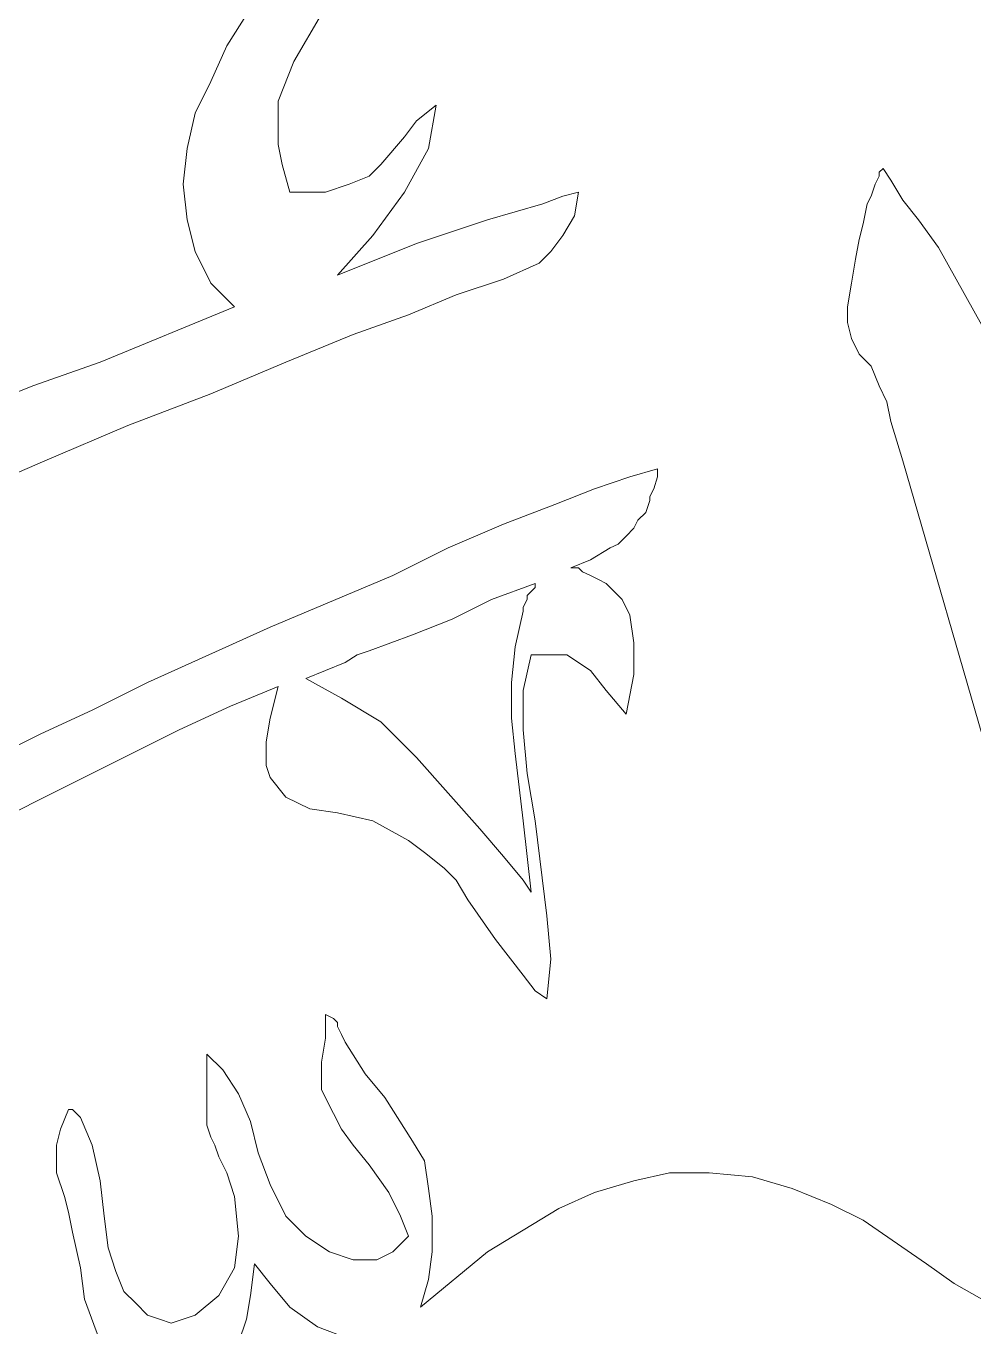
# Model space of a CAD drawing. Header units: centimetres. Extents: x -51 to 51, y -37 to 37.
# Drawn here: x -15.85 to -9.52, y -29.42 to -20.73 of the extents above; entities that cross this region are included whole.
import ezdxf

# ---------------------------------------------------------------- set-up
doc = ezdxf.new("R2010")
doc.units = ezdxf.units.CM
doc.header["$MEASUREMENT"] = 0
doc.layers.add('Layer 1', color=7, linetype='Continuous')

msp = doc.modelspace()

# ---------------------------------------------------------------- linework, layer by layer
at = {"layer": 'Layer 1', "lineweight": 9}
for points, knots in [([(-14.5133, -20.85831), (-14.5133, -20.85831), (-14.32825, -20.56751), (-14.32825, -20.56751), (-14.32825, -20.56751), (-14.32825, -20.56751), (-14.11676, -20.25027), (-14.11676, -20.25027), (-14.11676, -20.25027), (-14.11676, -20.25027), (-13.90527, -19.95947), (-13.90527, -19.95947), (-13.90527, -19.95947), (-13.90527, -19.95947), (-13.66734, -19.6951), (-13.66734, -19.6951)], [0, 0, 0, 0, 0.2, 0.2, 0.2, 0.2, 0.4, 0.4, 0.4, 0.4, 0.6, 0.6, 0.6, 0.6, 1, 1, 1, 1]), ([(-13.87883, -20.64682), (-13.87883, -20.64682), (-14.06388, -20.96405), (-14.06388, -20.96405), (-14.06388, -20.96405), (-14.06388, -20.96405), (-14.16963, -21.22842), (-14.16963, -21.22842), (-14.16963, -21.22842), (-14.16963, -21.22842), (-14.16963, -21.51922), (-14.16963, -21.51922), (-14.16963, -21.51922), (-14.16963, -21.51922), (-14.14319, -21.6514), (-14.14319, -21.6514), (-14.14319, -21.6514), (-14.14319, -21.6514), (-14.09032, -21.83646), (-14.09032, -21.83646)], [0, 0, 0, 0, 0.1666667, 0.1666667, 0.1666667, 0.1666667, 0.3333333, 0.3333333, 0.3333333, 0.3333333, 0.5, 0.5, 0.5, 0.5, 0.6666667, 0.6666667, 0.6666667, 0.6666667, 1, 1, 1, 1]), ([(-14.46043, -22.60311), (-14.46043, -22.60311), (-14.61905, -22.4445), (-14.61905, -22.4445), (-14.61905, -22.4445), (-14.61905, -22.4445), (-14.7248, -22.233), (-14.7248, -22.233), (-14.7248, -22.233), (-14.7248, -22.233), (-14.77767, -22.02151), (-14.77767, -22.02151), (-14.77767, -22.02151), (-14.77767, -22.02151), (-14.80411, -21.78358), (-14.80411, -21.78358), (-14.80411, -21.78358), (-14.80411, -21.78358), (-14.77767, -21.54566), (-14.77767, -21.54566), (-14.77767, -21.54566), (-14.77767, -21.54566), (-14.7248, -21.30773), (-14.7248, -21.30773), (-14.7248, -21.30773), (-14.7248, -21.30773), (-14.61905, -21.09624), (-14.61905, -21.09624), (-14.61905, -21.09624), (-14.61905, -21.09624), (-14.5133, -20.85831), (-14.5133, -20.85831)], [0, 0, 0, 0, 0.1111111, 0.1111111, 0.1111111, 0.1111111, 0.2222222, 0.2222222, 0.2222222, 0.2222222, 0.3333333, 0.3333333, 0.3333333, 0.3333333, 0.4444444, 0.4444444, 0.4444444, 0.4444444, 0.5555556, 0.5555556, 0.5555556, 0.5555556, 0.6666667, 0.6666667, 0.6666667, 0.6666667, 0.7777778, 0.7777778, 0.7777778, 0.7777778, 1, 1, 1, 1]), ([(-14.09032, -21.83646), (-14.09032, -21.83646), (-13.85239, -21.83646), (-13.85239, -21.83646), (-13.85239, -21.83646), (-13.85239, -21.83646), (-13.69377, -21.78358), (-13.69377, -21.78358), (-13.69377, -21.78358), (-13.69377, -21.78358), (-13.56159, -21.73071), (-13.56159, -21.73071), (-13.56159, -21.73071), (-13.56159, -21.73071), (-13.48228, -21.6514), (-13.48228, -21.6514), (-13.48228, -21.6514), (-13.48228, -21.6514), (-13.32366, -21.46635), (-13.32366, -21.46635), (-13.32366, -21.46635), (-13.32366, -21.46635), (-13.24435, -21.3606), (-13.24435, -21.3606), (-13.24435, -21.3606), (-13.24435, -21.3606), (-13.11217, -21.25485), (-13.11217, -21.25485)], [0, 0, 0, 0, 0.125, 0.125, 0.125, 0.125, 0.25, 0.25, 0.25, 0.25, 0.375, 0.375, 0.375, 0.375, 0.5, 0.5, 0.5, 0.5, 0.625, 0.625, 0.625, 0.625, 0.75, 0.75, 0.75, 0.75, 1, 1, 1, 1]), ([(-13.11217, -21.25485), (-13.11217, -21.25485), (-13.16504, -21.54566), (-13.16504, -21.54566), (-13.16504, -21.54566), (-13.16504, -21.54566), (-13.32366, -21.83646), (-13.32366, -21.83646), (-13.32366, -21.83646), (-13.32366, -21.83646), (-13.53516, -22.12726), (-13.53516, -22.12726), (-13.53516, -22.12726), (-13.53516, -22.12726), (-13.77308, -22.39162), (-13.77308, -22.39162)], [0, 0, 0, 0, 0.2, 0.2, 0.2, 0.2, 0.4, 0.4, 0.4, 0.4, 0.6, 0.6, 0.6, 0.6, 1, 1, 1, 1]), ([(-10.17772, -21.78358), (-10.17772, -21.78358), (-10.15129, -21.73071), (-10.15129, -21.73071), (-10.15129, -21.73071), (-10.15129, -21.73071), (-10.15129, -21.73071), (-10.15129, -21.73071), (-10.15129, -21.73071), (-10.15129, -21.73071), (-10.15129, -21.70427), (-10.15129, -21.70427), (-10.15129, -21.70427), (-10.15129, -21.70427), (-10.12485, -21.67784), (-10.12485, -21.67784)], [0, 0, 0, 0, 0.2, 0.2, 0.2, 0.2, 0.4, 0.4, 0.4, 0.4, 0.6, 0.6, 0.6, 0.6, 1, 1, 1, 1]), ([(-10.12485, -21.67784), (-10.12485, -21.67784), (-10.07198, -21.75715), (-10.07198, -21.75715), (-10.07198, -21.75715), (-10.07198, -21.75715), (-9.99267, -21.88933), (-9.99267, -21.88933), (-9.99267, -21.88933), (-9.99267, -21.88933), (-9.88692, -22.02151), (-9.88692, -22.02151), (-9.88692, -22.02151), (-9.88692, -22.02151), (-9.75474, -22.20657), (-9.75474, -22.20657), (-9.75474, -22.20657), (-9.75474, -22.20657), (-9.51681, -22.62955), (-9.51681, -22.62955), (-9.51681, -22.62955), (-9.51681, -22.62955), (-9.25245, -23.10541), (-9.25245, -23.10541), (-9.25245, -23.10541), (-9.25245, -23.10541), (-9.01452, -23.58126), (-9.01452, -23.58126), (-9.01452, -23.58126), (-9.01452, -23.58126), (-8.80302, -24.00425), (-8.80302, -24.00425), (-8.80302, -24.00425), (-8.80302, -24.00425), (-8.72372, -24.1893), (-8.72372, -24.1893), (-8.72372, -24.1893), (-8.72372, -24.1893), (-8.67084, -24.34792), (-8.67084, -24.34792), (-8.67084, -24.34792), (-8.67084, -24.34792), (-8.67084, -24.4801), (-8.67084, -24.4801), (-8.67084, -24.4801), (-8.67084, -24.4801), (-8.67084, -24.55941), (-8.67084, -24.55941)], [0, 0, 0, 0, 0.0769231, 0.0769231, 0.0769231, 0.0769231, 0.1538462, 0.1538462, 0.1538462, 0.1538462, 0.2307692, 0.2307692, 0.2307692, 0.2307692, 0.3076923, 0.3076923, 0.3076923, 0.3076923, 0.3846154, 0.3846154, 0.3846154, 0.3846154, 0.4615385, 0.4615385, 0.4615385, 0.4615385, 0.5384615, 0.5384615, 0.5384615, 0.5384615, 0.6153846, 0.6153846, 0.6153846, 0.6153846, 0.6923077, 0.6923077, 0.6923077, 0.6923077, 0.7692308, 0.7692308, 0.7692308, 0.7692308, 0.8461538, 0.8461538, 0.8461538, 0.8461538, 1, 1, 1, 1]), ([(-10.23059, -21.91577), (-10.23059, -21.91577), (-10.20416, -21.86289), (-10.20416, -21.86289), (-10.20416, -21.86289), (-10.20416, -21.86289), (-10.17772, -21.78358), (-10.17772, -21.78358)], [0, 0, 0, 0, 0.3333333, 0.3333333, 0.3333333, 0.3333333, 1, 1, 1, 1]), ([(-13.77308, -22.39162), (-13.77308, -22.39162), (-13.24435, -22.18013), (-13.24435, -22.18013), (-13.24435, -22.18013), (-13.24435, -22.18013), (-12.7685, -22.02151), (-12.7685, -22.02151), (-12.7685, -22.02151), (-12.7685, -22.02151), (-12.58344, -21.96864), (-12.58344, -21.96864), (-12.58344, -21.96864), (-12.58344, -21.96864), (-12.39839, -21.91577), (-12.39839, -21.91577), (-12.39839, -21.91577), (-12.39839, -21.91577), (-12.2662, -21.86289), (-12.2662, -21.86289), (-12.2662, -21.86289), (-12.2662, -21.86289), (-12.16046, -21.83646), (-12.16046, -21.83646)], [0, 0, 0, 0, 0.1428571, 0.1428571, 0.1428571, 0.1428571, 0.2857143, 0.2857143, 0.2857143, 0.2857143, 0.4285714, 0.4285714, 0.4285714, 0.4285714, 0.5714286, 0.5714286, 0.5714286, 0.5714286, 0.7142857, 0.7142857, 0.7142857, 0.7142857, 1, 1, 1, 1]), ([(-12.16046, -21.83646), (-12.16046, -21.83646), (-12.18689, -21.99508), (-12.18689, -21.99508), (-12.18689, -21.99508), (-12.18689, -21.99508), (-12.2662, -22.12726), (-12.2662, -22.12726), (-12.2662, -22.12726), (-12.2662, -22.12726), (-12.34551, -22.233), (-12.34551, -22.233), (-12.34551, -22.233), (-12.34551, -22.233), (-12.42482, -22.31231), (-12.42482, -22.31231), (-12.42482, -22.31231), (-12.42482, -22.31231), (-12.66275, -22.41806), (-12.66275, -22.41806), (-12.66275, -22.41806), (-12.66275, -22.41806), (-12.97999, -22.52381), (-12.97999, -22.52381)], [0, 0, 0, 0, 0.1428571, 0.1428571, 0.1428571, 0.1428571, 0.2857143, 0.2857143, 0.2857143, 0.2857143, 0.4285714, 0.4285714, 0.4285714, 0.4285714, 0.5714286, 0.5714286, 0.5714286, 0.5714286, 0.7142857, 0.7142857, 0.7142857, 0.7142857, 1, 1, 1, 1]), ([(-10.28347, -22.15369), (-10.28347, -22.15369), (-10.25703, -22.04795), (-10.25703, -22.04795), (-10.25703, -22.04795), (-10.25703, -22.04795), (-10.23059, -21.91577), (-10.23059, -21.91577)], [0, 0, 0, 0, 0.3333333, 0.3333333, 0.3333333, 0.3333333, 1, 1, 1, 1]), ([(-10.36278, -22.70886), (-10.36278, -22.70886), (-10.36278, -22.65599), (-10.36278, -22.65599), (-10.36278, -22.65599), (-10.36278, -22.65599), (-10.36278, -22.60311), (-10.36278, -22.60311), (-10.36278, -22.60311), (-10.36278, -22.60311), (-10.33634, -22.4445), (-10.33634, -22.4445), (-10.33634, -22.4445), (-10.33634, -22.4445), (-10.3099, -22.28588), (-10.3099, -22.28588), (-10.3099, -22.28588), (-10.3099, -22.28588), (-10.28347, -22.15369), (-10.28347, -22.15369)], [0, 0, 0, 0, 0.1666667, 0.1666667, 0.1666667, 0.1666667, 0.3333333, 0.3333333, 0.3333333, 0.3333333, 0.5, 0.5, 0.5, 0.5, 0.6666667, 0.6666667, 0.6666667, 0.6666667, 1, 1, 1, 1]), ([(-12.97999, -22.52381), (-12.97999, -22.52381), (-13.29723, -22.65599), (-13.29723, -22.65599), (-13.29723, -22.65599), (-13.29723, -22.65599), (-13.66734, -22.78817), (-13.66734, -22.78817), (-13.66734, -22.78817), (-13.66734, -22.78817), (-14.11676, -22.97323), (-14.11676, -22.97323), (-14.11676, -22.97323), (-14.11676, -22.97323), (-14.61905, -23.18472), (-14.61905, -23.18472), (-14.61905, -23.18472), (-14.61905, -23.18472), (-15.17422, -23.39621), (-15.17422, -23.39621), (-15.17422, -23.39621), (-15.17422, -23.39621), (-15.72938, -23.63414), (-15.72938, -23.63414), (-15.72938, -23.63414), (-15.72938, -23.63414), (-16.89259, -24.13643), (-16.89259, -24.13643), (-16.89259, -24.13643), (-16.89259, -24.13643), (-17.44775, -24.37436), (-17.44775, -24.37436), (-17.44775, -24.37436), (-17.44775, -24.37436), (-18.00292, -24.63872), (-18.00292, -24.63872), (-18.00292, -24.63872), (-18.00292, -24.63872), (-18.50521, -24.87665), (-18.50521, -24.87665), (-18.50521, -24.87665), (-18.50521, -24.87665), (-18.95463, -25.14102), (-18.95463, -25.14102), (-18.95463, -25.14102), (-18.95463, -25.14102), (-19.32474, -25.37895), (-19.32474, -25.37895), (-19.32474, -25.37895), (-19.32474, -25.37895), (-19.64198, -25.59044), (-19.64198, -25.59044), (-19.64198, -25.59044), (-19.64198, -25.59044), (-19.85347, -25.77549), (-19.85347, -25.77549), (-19.85347, -25.77549), (-19.85347, -25.77549), (-19.93278, -25.88124), (-19.93278, -25.88124), (-19.93278, -25.88124), (-19.93278, -25.88124), (-19.98566, -25.96055), (-19.98566, -25.96055)], [0, 0, 0, 0, 0.0588235, 0.0588235, 0.0588235, 0.0588235, 0.1176471, 0.1176471, 0.1176471, 0.1176471, 0.1764706, 0.1764706, 0.1764706, 0.1764706, 0.2352941, 0.2352941, 0.2352941, 0.2352941, 0.2941176, 0.2941176, 0.2941176, 0.2941176, 0.3529412, 0.3529412, 0.3529412, 0.3529412, 0.4117647, 0.4117647, 0.4117647, 0.4117647, 0.4705882, 0.4705882, 0.4705882, 0.4705882, 0.5294118, 0.5294118, 0.5294118, 0.5294118, 0.5882353, 0.5882353, 0.5882353, 0.5882353, 0.6470588, 0.6470588, 0.6470588, 0.6470588, 0.7058824, 0.7058824, 0.7058824, 0.7058824, 0.7647059, 0.7647059, 0.7647059, 0.7647059, 0.8235294, 0.8235294, 0.8235294, 0.8235294, 0.8823529, 0.8823529, 0.8823529, 0.8823529, 1, 1, 1, 1]), ([(-17.2627, -23.73988), (-17.2627, -23.73988), (-17.10408, -23.66057), (-17.10408, -23.66057), (-17.10408, -23.66057), (-17.10408, -23.66057), (-16.86615, -23.58126), (-16.86615, -23.58126), (-16.86615, -23.58126), (-16.86615, -23.58126), (-16.57535, -23.44908), (-16.57535, -23.44908), (-16.57535, -23.44908), (-16.57535, -23.44908), (-16.20524, -23.29046), (-16.20524, -23.29046), (-16.20524, -23.29046), (-16.20524, -23.29046), (-15.80869, -23.13184), (-15.80869, -23.13184), (-15.80869, -23.13184), (-15.80869, -23.13184), (-15.35927, -22.97323), (-15.35927, -22.97323), (-15.35927, -22.97323), (-15.35927, -22.97323), (-14.46043, -22.60311), (-14.46043, -22.60311)], [0, 0, 0, 0, 0.125, 0.125, 0.125, 0.125, 0.25, 0.25, 0.25, 0.25, 0.375, 0.375, 0.375, 0.375, 0.5, 0.5, 0.5, 0.5, 0.625, 0.625, 0.625, 0.625, 0.75, 0.75, 0.75, 0.75, 1, 1, 1, 1]), ([(-10.15129, -23.13184), (-10.15129, -23.13184), (-10.20416, -22.99966), (-10.20416, -22.99966), (-10.20416, -22.99966), (-10.20416, -22.99966), (-10.28347, -22.92035), (-10.28347, -22.92035), (-10.28347, -22.92035), (-10.28347, -22.92035), (-10.33634, -22.81461), (-10.33634, -22.81461), (-10.33634, -22.81461), (-10.33634, -22.81461), (-10.36278, -22.70886), (-10.36278, -22.70886)], [0, 0, 0, 0, 0.2, 0.2, 0.2, 0.2, 0.4, 0.4, 0.4, 0.4, 0.6, 0.6, 0.6, 0.6, 1, 1, 1, 1]), ([(-9.99267, -23.63414), (-9.99267, -23.63414), (-10.07198, -23.36977), (-10.07198, -23.36977), (-10.07198, -23.36977), (-10.07198, -23.36977), (-10.09841, -23.23759), (-10.09841, -23.23759), (-10.09841, -23.23759), (-10.09841, -23.23759), (-10.15129, -23.13184), (-10.15129, -23.13184)], [0, 0, 0, 0, 0.25, 0.25, 0.25, 0.25, 0.5, 0.5, 0.5, 0.5, 1, 1, 1, 1]), ([(-8.77659, -27.62605), (-8.77659, -27.62605), (-9.41106, -25.64331), (-9.41106, -25.64331), (-9.41106, -25.64331), (-9.41106, -25.64331), (-9.99267, -23.63414), (-9.99267, -23.63414)], [0, 0, 0, 0, 0.3333333, 0.3333333, 0.3333333, 0.3333333, 1, 1, 1, 1]), ([(-16.73397, -25.93411), (-16.73397, -25.93411), (-16.57535, -25.8548), (-16.57535, -25.8548), (-16.57535, -25.8548), (-16.57535, -25.8548), (-16.36386, -25.74906), (-16.36386, -25.74906), (-16.36386, -25.74906), (-16.36386, -25.74906), (-16.07306, -25.61687), (-16.07306, -25.61687), (-16.07306, -25.61687), (-16.07306, -25.61687), (-15.75582, -25.45825), (-15.75582, -25.45825), (-15.75582, -25.45825), (-15.75582, -25.45825), (-15.41215, -25.29964), (-15.41215, -25.29964), (-15.41215, -25.29964), (-15.41215, -25.29964), (-15.04203, -25.11458), (-15.04203, -25.11458), (-15.04203, -25.11458), (-15.04203, -25.11458), (-14.2225, -24.74447), (-14.2225, -24.74447), (-14.2225, -24.74447), (-14.2225, -24.74447), (-13.40297, -24.4008), (-13.40297, -24.4008), (-13.40297, -24.4008), (-13.40297, -24.4008), (-13.03286, -24.21574), (-13.03286, -24.21574), (-13.03286, -24.21574), (-13.03286, -24.21574), (-12.66275, -24.05712), (-12.66275, -24.05712), (-12.66275, -24.05712), (-12.66275, -24.05712), (-12.31908, -23.92494), (-12.31908, -23.92494), (-12.31908, -23.92494), (-12.31908, -23.92494), (-12.05471, -23.81919), (-12.05471, -23.81919), (-12.05471, -23.81919), (-12.05471, -23.81919), (-11.81678, -23.73988), (-11.81678, -23.73988), (-11.81678, -23.73988), (-11.81678, -23.73988), (-11.63173, -23.68701), (-11.63173, -23.68701)], [0, 0, 0, 0, 0.0666667, 0.0666667, 0.0666667, 0.0666667, 0.1333333, 0.1333333, 0.1333333, 0.1333333, 0.2, 0.2, 0.2, 0.2, 0.2666667, 0.2666667, 0.2666667, 0.2666667, 0.3333333, 0.3333333, 0.3333333, 0.3333333, 0.4, 0.4, 0.4, 0.4, 0.4666667, 0.4666667, 0.4666667, 0.4666667, 0.5333333, 0.5333333, 0.5333333, 0.5333333, 0.6, 0.6, 0.6, 0.6, 0.6666667, 0.6666667, 0.6666667, 0.6666667, 0.7333333, 0.7333333, 0.7333333, 0.7333333, 0.8, 0.8, 0.8, 0.8, 0.8666667, 0.8666667, 0.8666667, 0.8666667, 1, 1, 1, 1]), ([(-11.63173, -23.68701), (-11.63173, -23.68701), (-11.63173, -23.73988), (-11.63173, -23.73988), (-11.63173, -23.73988), (-11.63173, -23.73988), (-11.65816, -23.81919), (-11.65816, -23.81919)], [0, 0, 0, 0, 0.3333333, 0.3333333, 0.3333333, 0.3333333, 1, 1, 1, 1]), ([(-11.65816, -23.81919), (-11.65816, -23.81919), (-11.6846, -23.87207), (-11.6846, -23.87207), (-11.6846, -23.87207), (-11.6846, -23.87207), (-11.6846, -23.8985), (-11.6846, -23.8985)], [0, 0, 0, 0, 0.3333333, 0.3333333, 0.3333333, 0.3333333, 1, 1, 1, 1]), ([(-11.6846, -23.8985), (-11.6846, -23.8985), (-11.71104, -23.97781), (-11.71104, -23.97781), (-11.71104, -23.97781), (-11.71104, -23.97781), (-11.76391, -24.03068), (-11.76391, -24.03068)], [0, 0, 0, 0, 0.3333333, 0.3333333, 0.3333333, 0.3333333, 1, 1, 1, 1]), ([(-11.76391, -24.03068), (-11.76391, -24.03068), (-11.79035, -24.08356), (-11.79035, -24.08356), (-11.79035, -24.08356), (-11.79035, -24.08356), (-11.84322, -24.13643), (-11.84322, -24.13643)], [0, 0, 0, 0, 0.3333333, 0.3333333, 0.3333333, 0.3333333, 1, 1, 1, 1]), ([(-11.84322, -24.13643), (-11.84322, -24.13643), (-11.89609, -24.1893), (-11.89609, -24.1893), (-11.89609, -24.1893), (-11.89609, -24.1893), (-11.94897, -24.21574), (-11.94897, -24.21574)], [0, 0, 0, 0, 0.3333333, 0.3333333, 0.3333333, 0.3333333, 1, 1, 1, 1]), ([(-11.94897, -24.21574), (-11.94897, -24.21574), (-12.08115, -24.29505), (-12.08115, -24.29505), (-12.08115, -24.29505), (-12.08115, -24.29505), (-12.21333, -24.34792), (-12.21333, -24.34792)], [0, 0, 0, 0, 0.3333333, 0.3333333, 0.3333333, 0.3333333, 1, 1, 1, 1]), ([(-12.21333, -24.34792), (-12.21333, -24.34792), (-12.16046, -24.34792), (-12.16046, -24.34792), (-12.16046, -24.34792), (-12.16046, -24.34792), (-12.13402, -24.37436), (-12.13402, -24.37436)], [0, 0, 0, 0, 0.3333333, 0.3333333, 0.3333333, 0.3333333, 1, 1, 1, 1]), ([(-12.13402, -24.37436), (-12.13402, -24.37436), (-12.08115, -24.4008), (-12.08115, -24.4008), (-12.08115, -24.4008), (-12.08115, -24.4008), (-12.02828, -24.42723), (-12.02828, -24.42723)], [0, 0, 0, 0, 0.3333333, 0.3333333, 0.3333333, 0.3333333, 1, 1, 1, 1]), ([(-12.02828, -24.42723), (-12.02828, -24.42723), (-11.9754, -24.45367), (-11.9754, -24.45367), (-11.9754, -24.45367), (-11.9754, -24.45367), (-11.94897, -24.4801), (-11.94897, -24.4801)], [0, 0, 0, 0, 0.3333333, 0.3333333, 0.3333333, 0.3333333, 1, 1, 1, 1]), ([(-12.45126, -24.45367), (-12.45126, -24.45367), (-12.74206, -24.55941), (-12.74206, -24.55941), (-12.74206, -24.55941), (-12.74206, -24.55941), (-13.00643, -24.6916), (-13.00643, -24.6916), (-13.00643, -24.6916), (-13.00643, -24.6916), (-13.27079, -24.79734), (-13.27079, -24.79734), (-13.27079, -24.79734), (-13.27079, -24.79734), (-13.56159, -24.90309), (-13.56159, -24.90309)], [0, 0, 0, 0, 0.2, 0.2, 0.2, 0.2, 0.4, 0.4, 0.4, 0.4, 0.6, 0.6, 0.6, 0.6, 1, 1, 1, 1]), ([(-12.50413, -24.55941), (-12.50413, -24.55941), (-12.50413, -24.53298), (-12.50413, -24.53298), (-12.50413, -24.53298), (-12.50413, -24.53298), (-12.4777, -24.50654), (-12.4777, -24.50654)], [0, 0, 0, 0, 0.3333333, 0.3333333, 0.3333333, 0.3333333, 1, 1, 1, 1]), ([(-12.4777, -24.50654), (-12.4777, -24.50654), (-12.45126, -24.4801), (-12.45126, -24.4801), (-12.45126, -24.4801), (-12.45126, -24.4801), (-12.45126, -24.45367), (-12.45126, -24.45367)], [0, 0, 0, 0, 0.3333333, 0.3333333, 0.3333333, 0.3333333, 1, 1, 1, 1]), ([(-11.94897, -24.4801), (-11.94897, -24.4801), (-11.86966, -24.55941), (-11.86966, -24.55941), (-11.86966, -24.55941), (-11.86966, -24.55941), (-11.81678, -24.66516), (-11.81678, -24.66516), (-11.81678, -24.66516), (-11.81678, -24.66516), (-11.79035, -24.85022), (-11.79035, -24.85022), (-11.79035, -24.85022), (-11.79035, -24.85022), (-11.79035, -25.06171), (-11.79035, -25.06171), (-11.79035, -25.06171), (-11.79035, -25.06171), (-11.84322, -25.32607), (-11.84322, -25.32607)], [0, 0, 0, 0, 0.1666667, 0.1666667, 0.1666667, 0.1666667, 0.3333333, 0.3333333, 0.3333333, 0.3333333, 0.5, 0.5, 0.5, 0.5, 0.6666667, 0.6666667, 0.6666667, 0.6666667, 1, 1, 1, 1]), ([(-12.53057, -24.63872), (-12.53057, -24.63872), (-12.53057, -24.61229), (-12.53057, -24.61229), (-12.53057, -24.61229), (-12.53057, -24.61229), (-12.50413, -24.55941), (-12.50413, -24.55941)], [0, 0, 0, 0, 0.3333333, 0.3333333, 0.3333333, 0.3333333, 1, 1, 1, 1]), ([(-12.4777, -26.51571), (-12.4777, -26.51571), (-12.53057, -26.03986), (-12.53057, -26.03986), (-12.53057, -26.03986), (-12.53057, -26.03986), (-12.58344, -25.59044), (-12.58344, -25.59044), (-12.58344, -25.59044), (-12.58344, -25.59044), (-12.60988, -25.35251), (-12.60988, -25.35251), (-12.60988, -25.35251), (-12.60988, -25.35251), (-12.60988, -25.11458), (-12.60988, -25.11458), (-12.60988, -25.11458), (-12.60988, -25.11458), (-12.58344, -24.87665), (-12.58344, -24.87665), (-12.58344, -24.87665), (-12.58344, -24.87665), (-12.53057, -24.63872), (-12.53057, -24.63872)], [0, 0, 0, 0, 0.1428571, 0.1428571, 0.1428571, 0.1428571, 0.2857143, 0.2857143, 0.2857143, 0.2857143, 0.4285714, 0.4285714, 0.4285714, 0.4285714, 0.5714286, 0.5714286, 0.5714286, 0.5714286, 0.7142857, 0.7142857, 0.7142857, 0.7142857, 1, 1, 1, 1]), ([(-13.56159, -24.90309), (-13.56159, -24.90309), (-13.6409, -24.92953), (-13.6409, -24.92953), (-13.6409, -24.92953), (-13.6409, -24.92953), (-13.72021, -24.9824), (-13.72021, -24.9824), (-13.72021, -24.9824), (-13.72021, -24.9824), (-13.98458, -25.08814), (-13.98458, -25.08814)], [0, 0, 0, 0, 0.25, 0.25, 0.25, 0.25, 0.5, 0.5, 0.5, 0.5, 1, 1, 1, 1]), ([(-12.4777, -24.92953), (-12.4777, -24.92953), (-12.53057, -25.16745), (-12.53057, -25.16745), (-12.53057, -25.16745), (-12.53057, -25.16745), (-12.53057, -25.43182), (-12.53057, -25.43182), (-12.53057, -25.43182), (-12.53057, -25.43182), (-12.50413, -25.72262), (-12.50413, -25.72262), (-12.50413, -25.72262), (-12.50413, -25.72262), (-12.45126, -26.03986), (-12.45126, -26.03986), (-12.45126, -26.03986), (-12.45126, -26.03986), (-12.37195, -26.67433), (-12.37195, -26.67433), (-12.37195, -26.67433), (-12.37195, -26.67433), (-12.34551, -26.96513), (-12.34551, -26.96513), (-12.34551, -26.96513), (-12.34551, -26.96513), (-12.37195, -27.2295), (-12.37195, -27.2295)], [0, 0, 0, 0, 0.125, 0.125, 0.125, 0.125, 0.25, 0.25, 0.25, 0.25, 0.375, 0.375, 0.375, 0.375, 0.5, 0.5, 0.5, 0.5, 0.625, 0.625, 0.625, 0.625, 0.75, 0.75, 0.75, 0.75, 1, 1, 1, 1]), ([(-11.84322, -25.32607), (-11.84322, -25.32607), (-11.9754, -25.16745), (-11.9754, -25.16745), (-11.9754, -25.16745), (-11.9754, -25.16745), (-12.08115, -25.03527), (-12.08115, -25.03527), (-12.08115, -25.03527), (-12.08115, -25.03527), (-12.23977, -24.92953), (-12.23977, -24.92953), (-12.23977, -24.92953), (-12.23977, -24.92953), (-12.34551, -24.92953), (-12.34551, -24.92953), (-12.34551, -24.92953), (-12.34551, -24.92953), (-12.4777, -24.92953), (-12.4777, -24.92953)], [0, 0, 0, 0, 0.1666667, 0.1666667, 0.1666667, 0.1666667, 0.3333333, 0.3333333, 0.3333333, 0.3333333, 0.5, 0.5, 0.5, 0.5, 0.6666667, 0.6666667, 0.6666667, 0.6666667, 1, 1, 1, 1]), ([(-13.98458, -25.08814), (-13.98458, -25.08814), (-13.74665, -25.22033), (-13.74665, -25.22033), (-13.74665, -25.22033), (-13.74665, -25.22033), (-13.48228, -25.37895), (-13.48228, -25.37895), (-13.48228, -25.37895), (-13.48228, -25.37895), (-13.24435, -25.61687), (-13.24435, -25.61687), (-13.24435, -25.61687), (-13.24435, -25.61687), (-13.03286, -25.8548), (-13.03286, -25.8548), (-13.03286, -25.8548), (-13.03286, -25.8548), (-12.82137, -26.09273), (-12.82137, -26.09273), (-12.82137, -26.09273), (-12.82137, -26.09273), (-12.66275, -26.27779), (-12.66275, -26.27779), (-12.66275, -26.27779), (-12.66275, -26.27779), (-12.53057, -26.4364), (-12.53057, -26.4364), (-12.53057, -26.4364), (-12.53057, -26.4364), (-12.4777, -26.51571), (-12.4777, -26.51571)], [0, 0, 0, 0, 0.1111111, 0.1111111, 0.1111111, 0.1111111, 0.2222222, 0.2222222, 0.2222222, 0.2222222, 0.3333333, 0.3333333, 0.3333333, 0.3333333, 0.4444444, 0.4444444, 0.4444444, 0.4444444, 0.5555556, 0.5555556, 0.5555556, 0.5555556, 0.6666667, 0.6666667, 0.6666667, 0.6666667, 0.7777778, 0.7777778, 0.7777778, 0.7777778, 1, 1, 1, 1]), ([(-14.16963, -25.14102), (-14.16963, -25.14102), (-14.48687, -25.2732), (-14.48687, -25.2732), (-14.48687, -25.2732), (-14.48687, -25.2732), (-14.83054, -25.43182), (-14.83054, -25.43182), (-14.83054, -25.43182), (-14.83054, -25.43182), (-15.20065, -25.61687), (-15.20065, -25.61687), (-15.20065, -25.61687), (-15.20065, -25.61687), (-15.62364, -25.82837), (-15.62364, -25.82837), (-15.62364, -25.82837), (-15.62364, -25.82837), (-16.4696, -26.25135), (-16.4696, -26.25135), (-16.4696, -26.25135), (-16.4696, -26.25135), (-17.31557, -26.70077), (-17.31557, -26.70077), (-17.31557, -26.70077), (-17.31557, -26.70077), (-17.73856, -26.91226), (-17.73856, -26.91226), (-17.73856, -26.91226), (-17.73856, -26.91226), (-18.10867, -27.15019), (-18.10867, -27.15019), (-18.10867, -27.15019), (-18.10867, -27.15019), (-18.47878, -27.36168), (-18.47878, -27.36168), (-18.47878, -27.36168), (-18.47878, -27.36168), (-18.76958, -27.57317), (-18.76958, -27.57317), (-18.76958, -27.57317), (-18.76958, -27.57317), (-19.03394, -27.75823), (-19.03394, -27.75823), (-19.03394, -27.75823), (-19.03394, -27.75823), (-19.24544, -27.94328), (-19.24544, -27.94328), (-19.24544, -27.94328), (-19.24544, -27.94328), (-19.37762, -28.1019), (-19.37762, -28.1019), (-19.37762, -28.1019), (-19.37762, -28.1019), (-19.45693, -28.23409), (-19.45693, -28.23409)], [0, 0, 0, 0, 0.0666667, 0.0666667, 0.0666667, 0.0666667, 0.1333333, 0.1333333, 0.1333333, 0.1333333, 0.2, 0.2, 0.2, 0.2, 0.2666667, 0.2666667, 0.2666667, 0.2666667, 0.3333333, 0.3333333, 0.3333333, 0.3333333, 0.4, 0.4, 0.4, 0.4, 0.4666667, 0.4666667, 0.4666667, 0.4666667, 0.5333333, 0.5333333, 0.5333333, 0.5333333, 0.6, 0.6, 0.6, 0.6, 0.6666667, 0.6666667, 0.6666667, 0.6666667, 0.7333333, 0.7333333, 0.7333333, 0.7333333, 0.8, 0.8, 0.8, 0.8, 0.8666667, 0.8666667, 0.8666667, 0.8666667, 1, 1, 1, 1]), ([(-13.0593, -26.3571), (-13.0593, -26.3571), (-13.19148, -26.25135), (-13.19148, -26.25135), (-13.19148, -26.25135), (-13.19148, -26.25135), (-13.29723, -26.17204), (-13.29723, -26.17204), (-13.29723, -26.17204), (-13.29723, -26.17204), (-13.53516, -26.03986), (-13.53516, -26.03986), (-13.53516, -26.03986), (-13.53516, -26.03986), (-13.77308, -25.98698), (-13.77308, -25.98698), (-13.77308, -25.98698), (-13.77308, -25.98698), (-13.95814, -25.96055), (-13.95814, -25.96055), (-13.95814, -25.96055), (-13.95814, -25.96055), (-14.11676, -25.88124), (-14.11676, -25.88124), (-14.11676, -25.88124), (-14.11676, -25.88124), (-14.2225, -25.74906), (-14.2225, -25.74906), (-14.2225, -25.74906), (-14.2225, -25.74906), (-14.24894, -25.66975), (-14.24894, -25.66975), (-14.24894, -25.66975), (-14.24894, -25.66975), (-14.24894, -25.51113), (-14.24894, -25.51113), (-14.24894, -25.51113), (-14.24894, -25.51113), (-14.2225, -25.35251), (-14.2225, -25.35251), (-14.2225, -25.35251), (-14.2225, -25.35251), (-14.16963, -25.14102), (-14.16963, -25.14102)], [0, 0, 0, 0, 0.0833333, 0.0833333, 0.0833333, 0.0833333, 0.1666667, 0.1666667, 0.1666667, 0.1666667, 0.25, 0.25, 0.25, 0.25, 0.3333333, 0.3333333, 0.3333333, 0.3333333, 0.4166667, 0.4166667, 0.4166667, 0.4166667, 0.5, 0.5, 0.5, 0.5, 0.5833333, 0.5833333, 0.5833333, 0.5833333, 0.6666667, 0.6666667, 0.6666667, 0.6666667, 0.75, 0.75, 0.75, 0.75, 0.8333333, 0.8333333, 0.8333333, 0.8333333, 1, 1, 1, 1]), ([(-12.37195, -27.2295), (-12.37195, -27.2295), (-12.45126, -27.17663), (-12.45126, -27.17663), (-12.45126, -27.17663), (-12.45126, -27.17663), (-12.53057, -27.07088), (-12.53057, -27.07088), (-12.53057, -27.07088), (-12.53057, -27.07088), (-12.71562, -26.83295), (-12.71562, -26.83295), (-12.71562, -26.83295), (-12.71562, -26.83295), (-12.90068, -26.56859), (-12.90068, -26.56859), (-12.90068, -26.56859), (-12.90068, -26.56859), (-12.97999, -26.4364), (-12.97999, -26.4364), (-12.97999, -26.4364), (-12.97999, -26.4364), (-13.0593, -26.3571), (-13.0593, -26.3571)], [0, 0, 0, 0, 0.1428571, 0.1428571, 0.1428571, 0.1428571, 0.2857143, 0.2857143, 0.2857143, 0.2857143, 0.4285714, 0.4285714, 0.4285714, 0.4285714, 0.5714286, 0.5714286, 0.5714286, 0.5714286, 0.7142857, 0.7142857, 0.7142857, 0.7142857, 1, 1, 1, 1]), ([(-13.66734, -28.20765), (-13.66734, -28.20765), (-13.74665, -28.1019), (-13.74665, -28.1019), (-13.74665, -28.1019), (-13.74665, -28.1019), (-13.79952, -27.99616), (-13.79952, -27.99616), (-13.79952, -27.99616), (-13.79952, -27.99616), (-13.87883, -27.83754), (-13.87883, -27.83754), (-13.87883, -27.83754), (-13.87883, -27.83754), (-13.87883, -27.65248), (-13.87883, -27.65248), (-13.87883, -27.65248), (-13.87883, -27.65248), (-13.85239, -27.49386), (-13.85239, -27.49386), (-13.85239, -27.49386), (-13.85239, -27.49386), (-13.85239, -27.33524), (-13.85239, -27.33524)], [0, 0, 0, 0, 0.1428571, 0.1428571, 0.1428571, 0.1428571, 0.2857143, 0.2857143, 0.2857143, 0.2857143, 0.4285714, 0.4285714, 0.4285714, 0.4285714, 0.5714286, 0.5714286, 0.5714286, 0.5714286, 0.7142857, 0.7142857, 0.7142857, 0.7142857, 1, 1, 1, 1]), ([(-13.85239, -27.33524), (-13.85239, -27.33524), (-13.79952, -27.36168), (-13.79952, -27.36168), (-13.79952, -27.36168), (-13.79952, -27.36168), (-13.77308, -27.38812), (-13.77308, -27.38812), (-13.77308, -27.38812), (-13.77308, -27.38812), (-13.77308, -27.38812), (-13.77308, -27.38812), (-13.77308, -27.38812), (-13.77308, -27.38812), (-13.77308, -27.41455), (-13.77308, -27.41455), (-13.77308, -27.41455), (-13.77308, -27.41455), (-13.74665, -27.46743), (-13.74665, -27.46743), (-13.74665, -27.46743), (-13.74665, -27.46743), (-13.72021, -27.5203), (-13.72021, -27.5203)], [0, 0, 0, 0, 0.1428571, 0.1428571, 0.1428571, 0.1428571, 0.2857143, 0.2857143, 0.2857143, 0.2857143, 0.4285714, 0.4285714, 0.4285714, 0.4285714, 0.5714286, 0.5714286, 0.5714286, 0.5714286, 0.7142857, 0.7142857, 0.7142857, 0.7142857, 1, 1, 1, 1]), ([(-13.72021, -27.5203), (-13.72021, -27.5203), (-13.58803, -27.73179), (-13.58803, -27.73179), (-13.58803, -27.73179), (-13.58803, -27.73179), (-13.45585, -27.89041), (-13.45585, -27.89041), (-13.45585, -27.89041), (-13.45585, -27.89041), (-13.27079, -28.18121), (-13.27079, -28.18121), (-13.27079, -28.18121), (-13.27079, -28.18121), (-13.19148, -28.31339), (-13.19148, -28.31339), (-13.19148, -28.31339), (-13.19148, -28.31339), (-13.16504, -28.49845), (-13.16504, -28.49845), (-13.16504, -28.49845), (-13.16504, -28.49845), (-13.13861, -28.68351), (-13.13861, -28.68351), (-13.13861, -28.68351), (-13.13861, -28.68351), (-13.13861, -28.92143), (-13.13861, -28.92143)], [0, 0, 0, 0, 0.125, 0.125, 0.125, 0.125, 0.25, 0.25, 0.25, 0.25, 0.375, 0.375, 0.375, 0.375, 0.5, 0.5, 0.5, 0.5, 0.625, 0.625, 0.625, 0.625, 0.75, 0.75, 0.75, 0.75, 1, 1, 1, 1]), ([(-14.46043, -28.55132), (-14.46043, -28.55132), (-14.5133, -28.3927), (-14.5133, -28.3927), (-14.5133, -28.3927), (-14.5133, -28.3927), (-14.56618, -28.28696), (-14.56618, -28.28696), (-14.56618, -28.28696), (-14.56618, -28.28696), (-14.59261, -28.20765), (-14.59261, -28.20765), (-14.59261, -28.20765), (-14.59261, -28.20765), (-14.61905, -28.15478), (-14.61905, -28.15478), (-14.61905, -28.15478), (-14.61905, -28.15478), (-14.64549, -28.07547), (-14.64549, -28.07547), (-14.64549, -28.07547), (-14.64549, -28.07547), (-14.64549, -27.96972), (-14.64549, -27.96972), (-14.64549, -27.96972), (-14.64549, -27.96972), (-14.64549, -27.83754), (-14.64549, -27.83754), (-14.64549, -27.83754), (-14.64549, -27.83754), (-14.64549, -27.59961), (-14.64549, -27.59961)], [0, 0, 0, 0, 0.1111111, 0.1111111, 0.1111111, 0.1111111, 0.2222222, 0.2222222, 0.2222222, 0.2222222, 0.3333333, 0.3333333, 0.3333333, 0.3333333, 0.4444444, 0.4444444, 0.4444444, 0.4444444, 0.5555556, 0.5555556, 0.5555556, 0.5555556, 0.6666667, 0.6666667, 0.6666667, 0.6666667, 0.7777778, 0.7777778, 0.7777778, 0.7777778, 1, 1, 1, 1]), ([(-14.64549, -27.59961), (-14.64549, -27.59961), (-14.53974, -27.70536), (-14.53974, -27.70536), (-14.53974, -27.70536), (-14.53974, -27.70536), (-14.434, -27.86397), (-14.434, -27.86397), (-14.434, -27.86397), (-14.434, -27.86397), (-14.35469, -28.04903), (-14.35469, -28.04903), (-14.35469, -28.04903), (-14.35469, -28.04903), (-14.30181, -28.26052), (-14.30181, -28.26052), (-14.30181, -28.26052), (-14.30181, -28.26052), (-14.2225, -28.47201), (-14.2225, -28.47201), (-14.2225, -28.47201), (-14.2225, -28.47201), (-14.11676, -28.68351), (-14.11676, -28.68351), (-14.11676, -28.68351), (-14.11676, -28.68351), (-13.98458, -28.81569), (-13.98458, -28.81569), (-13.98458, -28.81569), (-13.98458, -28.81569), (-13.82596, -28.92143), (-13.82596, -28.92143)], [0, 0, 0, 0, 0.1111111, 0.1111111, 0.1111111, 0.1111111, 0.2222222, 0.2222222, 0.2222222, 0.2222222, 0.3333333, 0.3333333, 0.3333333, 0.3333333, 0.4444444, 0.4444444, 0.4444444, 0.4444444, 0.5555556, 0.5555556, 0.5555556, 0.5555556, 0.6666667, 0.6666667, 0.6666667, 0.6666667, 0.7777778, 0.7777778, 0.7777778, 0.7777778, 1, 1, 1, 1]), ([(-15.54433, -28.78925), (-15.54433, -28.78925), (-15.57076, -28.65707), (-15.57076, -28.65707), (-15.57076, -28.65707), (-15.57076, -28.65707), (-15.5972, -28.55132), (-15.5972, -28.55132), (-15.5972, -28.55132), (-15.5972, -28.55132), (-15.65007, -28.3927), (-15.65007, -28.3927), (-15.65007, -28.3927), (-15.65007, -28.3927), (-15.65007, -28.20765), (-15.65007, -28.20765), (-15.65007, -28.20765), (-15.65007, -28.20765), (-15.62364, -28.1019), (-15.62364, -28.1019), (-15.62364, -28.1019), (-15.62364, -28.1019), (-15.57076, -27.96972), (-15.57076, -27.96972)], [0, 0, 0, 0, 0.1428571, 0.1428571, 0.1428571, 0.1428571, 0.2857143, 0.2857143, 0.2857143, 0.2857143, 0.4285714, 0.4285714, 0.4285714, 0.4285714, 0.5714286, 0.5714286, 0.5714286, 0.5714286, 0.7142857, 0.7142857, 0.7142857, 0.7142857, 1, 1, 1, 1]), ([(-15.57076, -27.96972), (-15.57076, -27.96972), (-15.54433, -27.96972), (-15.54433, -27.96972), (-15.54433, -27.96972), (-15.54433, -27.96972), (-15.51789, -27.99616), (-15.51789, -27.99616), (-15.51789, -27.99616), (-15.51789, -27.99616), (-15.51789, -27.99616), (-15.51789, -27.99616), (-15.51789, -27.99616), (-15.51789, -27.99616), (-15.49145, -28.02259), (-15.49145, -28.02259)], [0, 0, 0, 0, 0.2, 0.2, 0.2, 0.2, 0.4, 0.4, 0.4, 0.4, 0.6, 0.6, 0.6, 0.6, 1, 1, 1, 1]), ([(-15.49145, -28.02259), (-15.49145, -28.02259), (-15.41215, -28.20765), (-15.41215, -28.20765), (-15.41215, -28.20765), (-15.41215, -28.20765), (-15.35927, -28.44558), (-15.35927, -28.44558), (-15.35927, -28.44558), (-15.35927, -28.44558), (-15.33284, -28.68351), (-15.33284, -28.68351), (-15.33284, -28.68351), (-15.33284, -28.68351), (-15.3064, -28.895), (-15.3064, -28.895)], [0, 0, 0, 0, 0.2, 0.2, 0.2, 0.2, 0.4, 0.4, 0.4, 0.4, 0.6, 0.6, 0.6, 0.6, 1, 1, 1, 1]), ([(-13.29723, -28.81569), (-13.29723, -28.81569), (-13.3501, -28.68351), (-13.3501, -28.68351), (-13.3501, -28.68351), (-13.3501, -28.68351), (-13.42941, -28.52489), (-13.42941, -28.52489), (-13.42941, -28.52489), (-13.42941, -28.52489), (-13.56159, -28.33983), (-13.56159, -28.33983), (-13.56159, -28.33983), (-13.56159, -28.33983), (-13.66734, -28.20765), (-13.66734, -28.20765)], [0, 0, 0, 0, 0.2, 0.2, 0.2, 0.2, 0.4, 0.4, 0.4, 0.4, 0.6, 0.6, 0.6, 0.6, 1, 1, 1, 1]), ([(-13.21792, -29.29154), (-13.21792, -29.29154), (-12.7685, -28.92143), (-12.7685, -28.92143), (-12.7685, -28.92143), (-12.7685, -28.92143), (-12.29264, -28.63063), (-12.29264, -28.63063), (-12.29264, -28.63063), (-12.29264, -28.63063), (-12.05471, -28.52489), (-12.05471, -28.52489), (-12.05471, -28.52489), (-12.05471, -28.52489), (-11.79035, -28.44558), (-11.79035, -28.44558), (-11.79035, -28.44558), (-11.79035, -28.44558), (-11.55242, -28.3927), (-11.55242, -28.3927), (-11.55242, -28.3927), (-11.55242, -28.3927), (-11.28805, -28.3927), (-11.28805, -28.3927)], [0, 0, 0, 0, 0.1428571, 0.1428571, 0.1428571, 0.1428571, 0.2857143, 0.2857143, 0.2857143, 0.2857143, 0.4285714, 0.4285714, 0.4285714, 0.4285714, 0.5714286, 0.5714286, 0.5714286, 0.5714286, 0.7142857, 0.7142857, 0.7142857, 0.7142857, 1, 1, 1, 1]), ([(-11.28805, -28.3927), (-11.28805, -28.3927), (-10.99725, -28.41914), (-10.99725, -28.41914), (-10.99725, -28.41914), (-10.99725, -28.41914), (-10.73289, -28.49845), (-10.73289, -28.49845), (-10.73289, -28.49845), (-10.73289, -28.49845), (-10.46852, -28.6042), (-10.46852, -28.6042), (-10.46852, -28.6042), (-10.46852, -28.6042), (-10.25703, -28.70994), (-10.25703, -28.70994), (-10.25703, -28.70994), (-10.25703, -28.70994), (-9.83405, -29.00074), (-9.83405, -29.00074), (-9.83405, -29.00074), (-9.83405, -29.00074), (-9.64899, -29.13293), (-9.64899, -29.13293), (-9.64899, -29.13293), (-9.64899, -29.13293), (-9.46394, -29.23867), (-9.46394, -29.23867)], [0, 0, 0, 0, 0.125, 0.125, 0.125, 0.125, 0.25, 0.25, 0.25, 0.25, 0.375, 0.375, 0.375, 0.375, 0.5, 0.5, 0.5, 0.5, 0.625, 0.625, 0.625, 0.625, 0.75, 0.75, 0.75, 0.75, 1, 1, 1, 1]), ([(-15.3064, -28.895), (-15.3064, -28.895), (-15.25353, -29.05362), (-15.25353, -29.05362), (-15.25353, -29.05362), (-15.25353, -29.05362), (-15.20065, -29.1858), (-15.20065, -29.1858), (-15.20065, -29.1858), (-15.20065, -29.1858), (-15.12134, -29.26511), (-15.12134, -29.26511), (-15.12134, -29.26511), (-15.12134, -29.26511), (-15.04203, -29.34442), (-15.04203, -29.34442), (-15.04203, -29.34442), (-15.04203, -29.34442), (-14.96273, -29.37085), (-14.96273, -29.37085), (-14.96273, -29.37085), (-14.96273, -29.37085), (-14.88342, -29.39729), (-14.88342, -29.39729), (-14.88342, -29.39729), (-14.88342, -29.39729), (-14.7248, -29.34442), (-14.7248, -29.34442), (-14.7248, -29.34442), (-14.7248, -29.34442), (-14.56618, -29.21224), (-14.56618, -29.21224), (-14.56618, -29.21224), (-14.56618, -29.21224), (-14.46043, -29.02718), (-14.46043, -29.02718), (-14.46043, -29.02718), (-14.46043, -29.02718), (-14.434, -28.81569), (-14.434, -28.81569), (-14.434, -28.81569), (-14.434, -28.81569), (-14.46043, -28.55132), (-14.46043, -28.55132)], [0, 0, 0, 0, 0.0833333, 0.0833333, 0.0833333, 0.0833333, 0.1666667, 0.1666667, 0.1666667, 0.1666667, 0.25, 0.25, 0.25, 0.25, 0.3333333, 0.3333333, 0.3333333, 0.3333333, 0.4166667, 0.4166667, 0.4166667, 0.4166667, 0.5, 0.5, 0.5, 0.5, 0.5833333, 0.5833333, 0.5833333, 0.5833333, 0.6666667, 0.6666667, 0.6666667, 0.6666667, 0.75, 0.75, 0.75, 0.75, 0.8333333, 0.8333333, 0.8333333, 0.8333333, 1, 1, 1, 1]), ([(-15.3064, -29.66166), (-15.3064, -29.66166), (-15.38571, -29.45016), (-15.38571, -29.45016), (-15.38571, -29.45016), (-15.38571, -29.45016), (-15.46502, -29.23867), (-15.46502, -29.23867), (-15.46502, -29.23867), (-15.46502, -29.23867), (-15.49145, -29.02718), (-15.49145, -29.02718), (-15.49145, -29.02718), (-15.49145, -29.02718), (-15.54433, -28.78925), (-15.54433, -28.78925)], [0, 0, 0, 0, 0.2, 0.2, 0.2, 0.2, 0.4, 0.4, 0.4, 0.4, 0.6, 0.6, 0.6, 0.6, 1, 1, 1, 1]), ([(-13.82596, -28.92143), (-13.82596, -28.92143), (-13.66734, -28.97431), (-13.66734, -28.97431), (-13.66734, -28.97431), (-13.66734, -28.97431), (-13.50872, -28.97431), (-13.50872, -28.97431), (-13.50872, -28.97431), (-13.50872, -28.97431), (-13.40297, -28.92143), (-13.40297, -28.92143), (-13.40297, -28.92143), (-13.40297, -28.92143), (-13.29723, -28.81569), (-13.29723, -28.81569)], [0, 0, 0, 0, 0.2, 0.2, 0.2, 0.2, 0.4, 0.4, 0.4, 0.4, 0.6, 0.6, 0.6, 0.6, 1, 1, 1, 1]), ([(-13.13861, -28.92143), (-13.13861, -28.92143), (-13.16504, -29.10649), (-13.16504, -29.10649), (-13.16504, -29.10649), (-13.16504, -29.10649), (-13.21792, -29.29154), (-13.21792, -29.29154)], [0, 0, 0, 0, 0.3333333, 0.3333333, 0.3333333, 0.3333333, 1, 1, 1, 1]), ([(-14.32825, -29.00074), (-14.32825, -29.00074), (-14.35469, -29.21224), (-14.35469, -29.21224), (-14.35469, -29.21224), (-14.35469, -29.21224), (-14.38112, -29.37085), (-14.38112, -29.37085), (-14.38112, -29.37085), (-14.38112, -29.37085), (-14.434, -29.52947), (-14.434, -29.52947), (-14.434, -29.52947), (-14.434, -29.52947), (-14.48687, -29.66166), (-14.48687, -29.66166), (-14.48687, -29.66166), (-14.48687, -29.66166), (-14.61905, -29.82027), (-14.61905, -29.82027), (-14.61905, -29.82027), (-14.61905, -29.82027), (-14.75123, -29.92602), (-14.75123, -29.92602), (-14.75123, -29.92602), (-14.75123, -29.92602), (-14.90985, -29.92602), (-14.90985, -29.92602), (-14.90985, -29.92602), (-14.90985, -29.92602), (-15.06847, -29.89958), (-15.06847, -29.89958), (-15.06847, -29.89958), (-15.06847, -29.89958), (-15.20065, -29.79384), (-15.20065, -29.79384), (-15.20065, -29.79384), (-15.20065, -29.79384), (-15.3064, -29.66166), (-15.3064, -29.66166)], [0, 0, 0, 0, 0.0909091, 0.0909091, 0.0909091, 0.0909091, 0.1818182, 0.1818182, 0.1818182, 0.1818182, 0.2727273, 0.2727273, 0.2727273, 0.2727273, 0.3636364, 0.3636364, 0.3636364, 0.3636364, 0.4545455, 0.4545455, 0.4545455, 0.4545455, 0.5454545, 0.5454545, 0.5454545, 0.5454545, 0.6363636, 0.6363636, 0.6363636, 0.6363636, 0.7272727, 0.7272727, 0.7272727, 0.7272727, 0.8181818, 0.8181818, 0.8181818, 0.8181818, 1, 1, 1, 1]), ([(-13.69377, -29.50304), (-13.69377, -29.50304), (-13.90527, -29.42373), (-13.90527, -29.42373), (-13.90527, -29.42373), (-13.90527, -29.42373), (-14.09032, -29.29154), (-14.09032, -29.29154), (-14.09032, -29.29154), (-14.09032, -29.29154), (-14.2225, -29.13293), (-14.2225, -29.13293), (-14.2225, -29.13293), (-14.2225, -29.13293), (-14.32825, -29.00074), (-14.32825, -29.00074)], [0, 0, 0, 0, 0.2, 0.2, 0.2, 0.2, 0.4, 0.4, 0.4, 0.4, 0.6, 0.6, 0.6, 0.6, 1, 1, 1, 1])]:
    msp.add_open_spline(points, degree=3, knots=knots, dxfattribs=at)
for points in [[(-12.21333, -24.34792), (-12.21333, -24.34792), (-12.21333, -24.34792), (-12.21333, -24.34792)], [(-12.45126, -24.45367), (-12.45126, -24.45367), (-12.45126, -24.45367), (-12.45126, -24.45367)]]:
    msp.add_open_spline(points, degree=3, dxfattribs=at)

doc.saveas('drawing.dxf')
